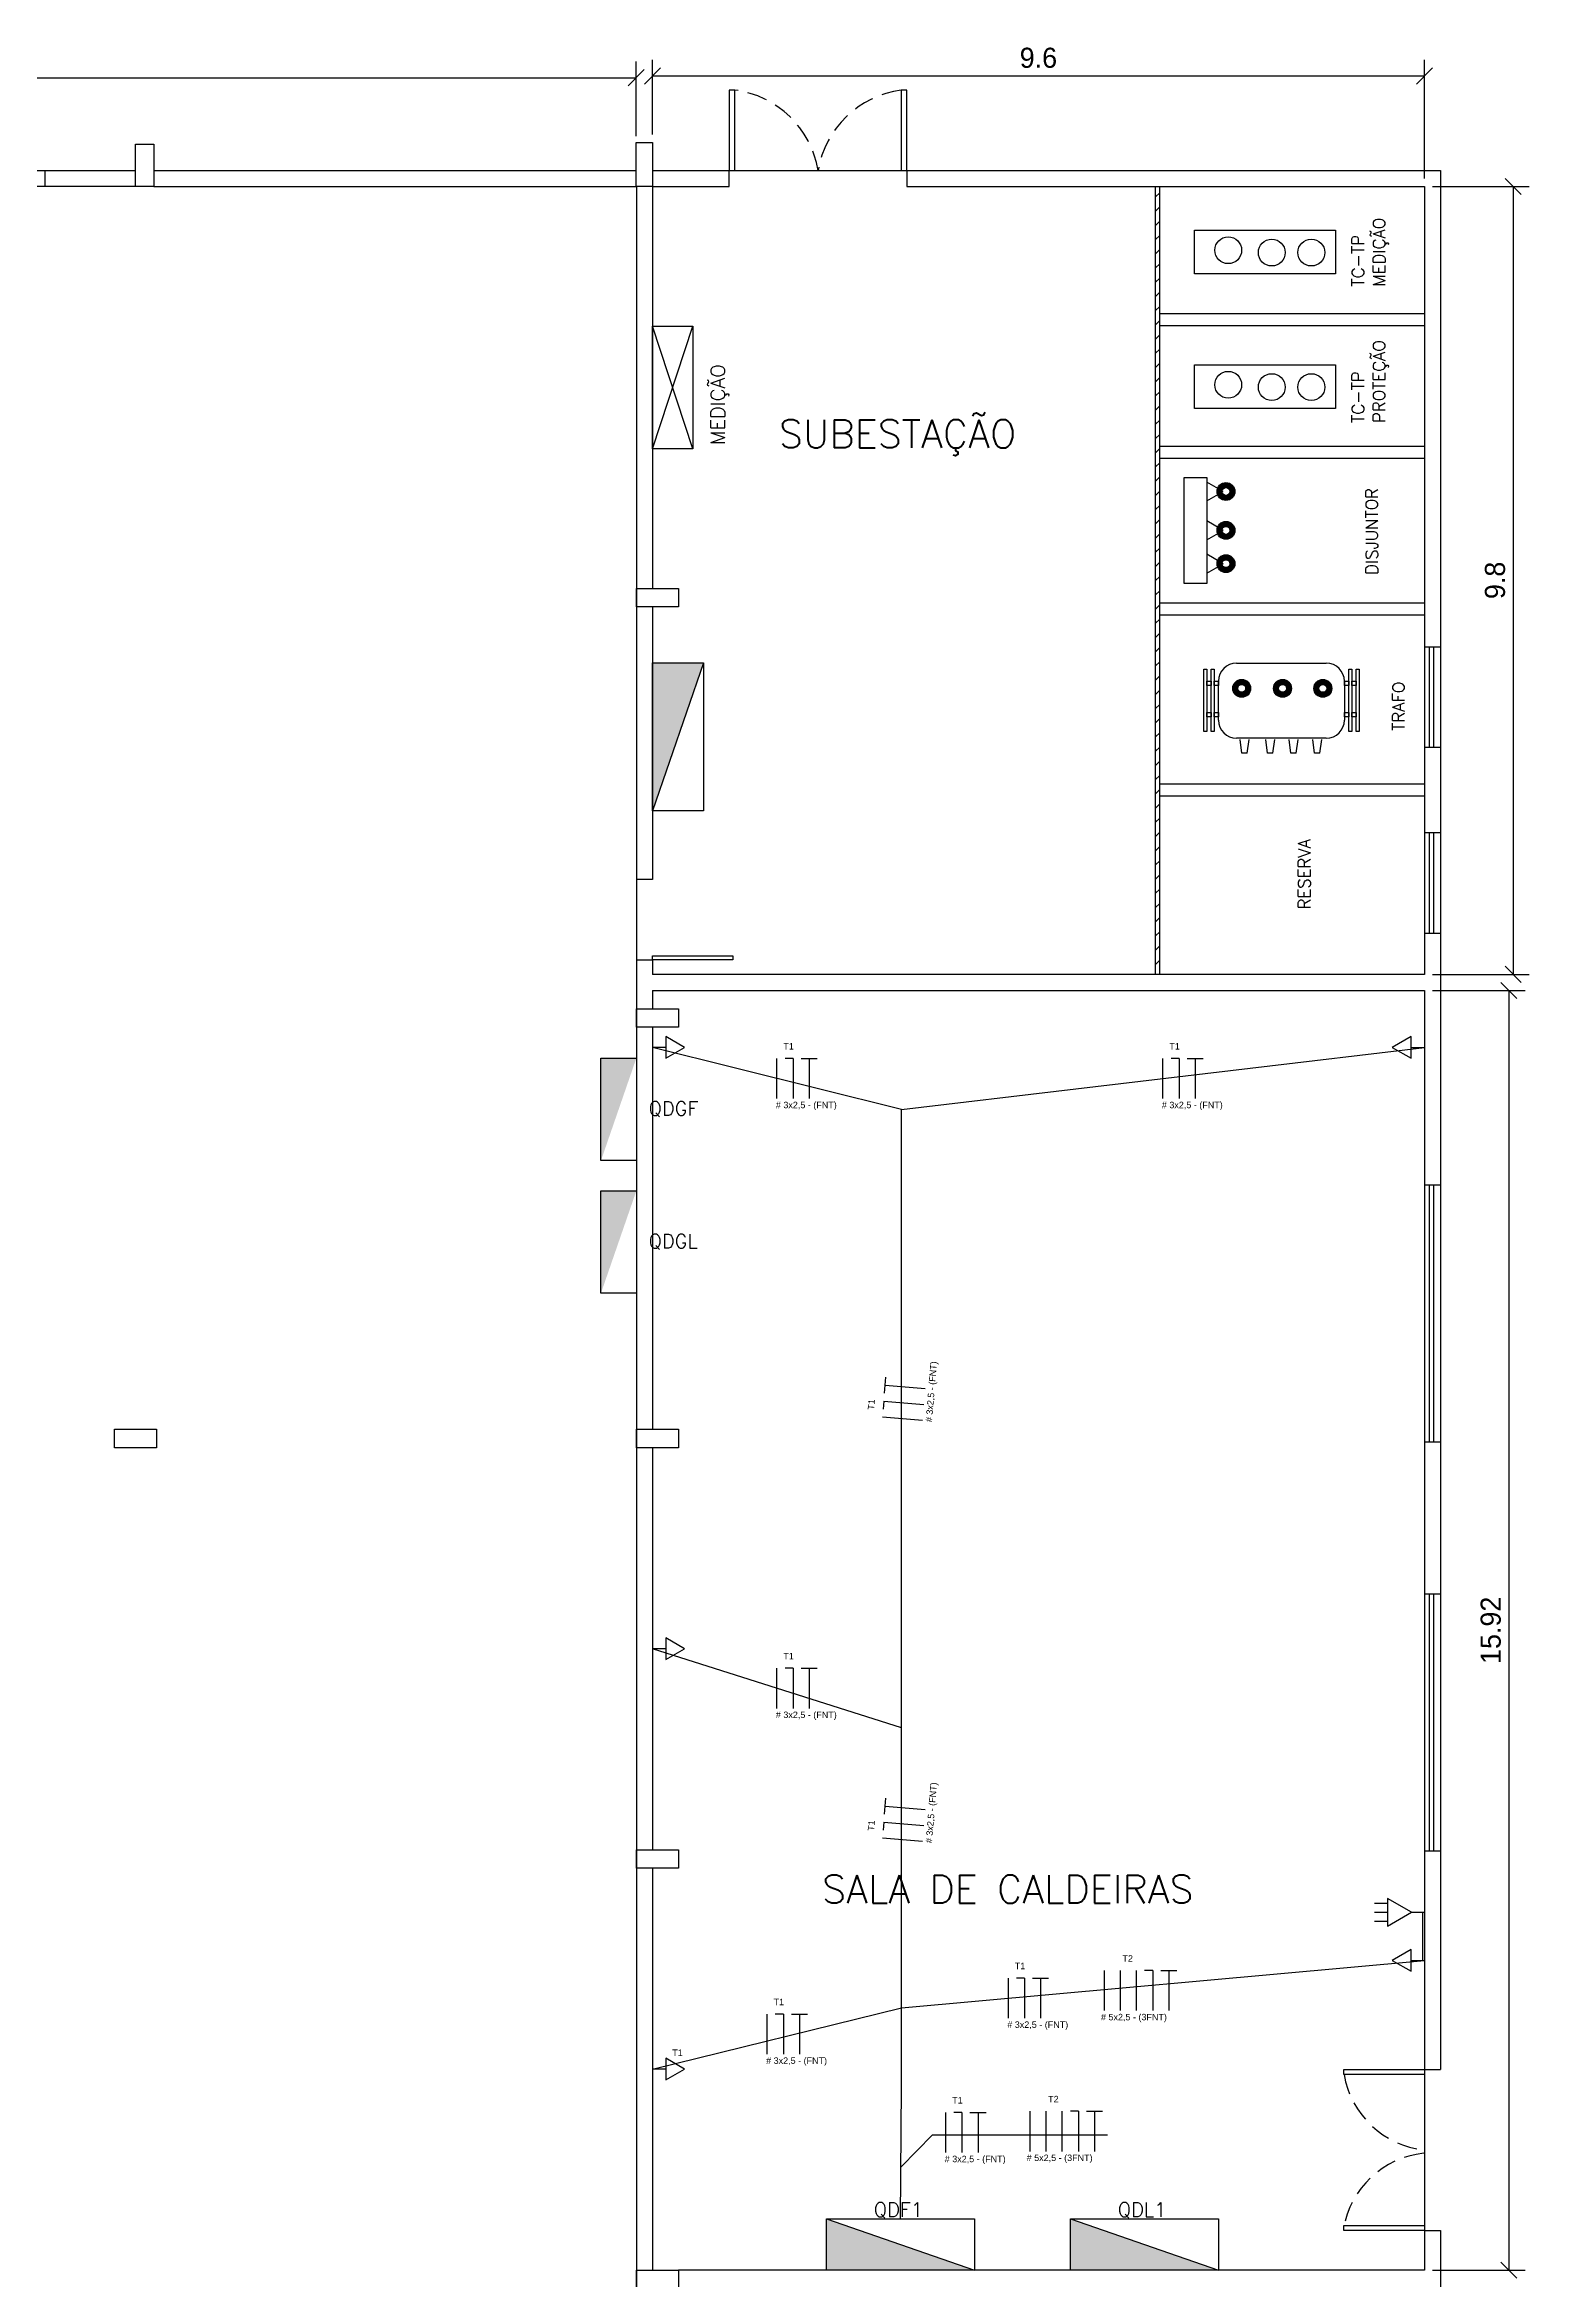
# Model space of a CAD drawing. Extents: x 196 to 411, y 12 to 135.
# Drawn here: x 392.79 to 411.25, y 100.45 to 128.24 of the extents above; entities that cross this region are included whole.
import ezdxf

# ---------------------------------------------------------------- set-up
doc = ezdxf.new("R2010")
doc.units = 0
doc.header["$MEASUREMENT"] = 0
doc.linetypes.add('DASHED2', pattern=[0.375, 0.25, -0.125])
doc.layers.get('0').update_dxf_attribs({"linetype": 'CONTINUOUS'})
doc.layers.get('DEFPOINTS').update_dxf_attribs({"linetype": 'CONTINUOUS'})
for name, color, linetype in [('_ARQ', 5, 'CONTINUOUS'), ('_ARQ-TEXTO', 4, 'CONTINUOUS'), ('_COTAS', 4, 'CONTINUOUS'), ('_ELT-PONTO', 2, 'CONTINUOUS'), ('_ELT-PONTO-TEXTO', 4, 'CONTINUOUS'), ('_ELT_ELETRODUTOS', 6, 'CONTINUOUS'), ('ELET_FIAÇÃO', 1, 'CONTINUOUS')]:
    doc.layers.add(name, color=color, linetype=linetype)
doc.styles.add('ARIAL', font='arial.ttf')
doc.styles.add('ROMANS', font='romans')
doc.dimstyles.new('LUMINOTECNICO', dxfattribs={"dimscale": 0, "dimtxt": 0.25, "dimasz": 0.2, "dimexe": 0.2, "dimexo": 0.1, "dimgap": 0.1, "dimtad": 1, "dimdsep": 46, "dimtxsty": 'Standard', "dimblk1": 'OBLIQUE', "dimblk2": 'OBLIQUE', "dimsah": 1, "dimcen": 0.2, "dimadec": 1, "dimazin": 0, "dimtfac": 1, "dimtmove": 0, "dimatfit": 3, "dimldrblk": 'OBLIQUE', "dimfxl": 1, "dimtolj": 1, "dimtzin": 0, "dimarcsym": 0})

# ---------------------------------------------------------------- blocks, each defined once
blk = doc.blocks.new('_OBLIQUE')
at = {"color": 0, "linetype": 'ByBlock'}
blk.add_line((-0.5, -0.5), (0.5, 0.5), dxfattribs=at)
blk = doc.blocks.new('*D146')
at = {"layer": '_COTAS', "color": 0, "linetype": 'Continuous', "lineweight": -2, "transparency": 16777216}
for p, q in [((400.343, 127.129), (400.343, 128.055)), ((409.943, 126.581), (409.943, 128.055)), ((400.343, 127.855), (409.943, 127.855))]:
    blk.add_line(p, q, dxfattribs=at)
at = {"layer": 'DEFPOINTS', "color": 0, "linetype": 'Continuous', "transparency": 16777216}
for p in [(409.943, 127.855), (400.343, 127.029), (409.943, 126.481)]:
    blk.add_point(p, dxfattribs=at)
at = {"layer": '_COTAS', "color": 0, "linetype": 'Continuous', "lineweight": -2, "transparency": 16777216, "xscale": 0.2, "yscale": 0.2, "zscale": 0.2, "rotation": 180}
blk.add_blockref('_OBLIQUE', (400.343, 127.855), dxfattribs=at)
at = {"layer": '_COTAS', "color": 0, "linetype": 'Continuous', "lineweight": -2, "transparency": 16777216, "xscale": 0.2, "yscale": 0.2, "zscale": 0.2}
blk.add_blockref('_OBLIQUE', (409.943, 127.855), dxfattribs=at)
at = {"layer": '_COTAS', "color": 0, "linetype": 'Continuous', "transparency": 16777216, "insert": (405.143, 128.08), "char_height": 0.25, "attachment_point": 5}
blk.add_mtext('\\A1;9.6', dxfattribs=at)
blk = doc.blocks.new('*D147')
at = {"layer": '_COTAS', "color": 0, "linetype": 'Continuous', "lineweight": -2, "transparency": 16777216}
for p, q in [((410.043, 126.481), (411.247, 126.481)), ((411.047, 126.481), (411.047, 116.681)), ((410.043, 116.681), (411.247, 116.681))]:
    blk.add_line(p, q, dxfattribs=at)
at = {"layer": 'DEFPOINTS', "color": 0, "linetype": 'Continuous', "transparency": 16777216}
for p in [(409.943, 126.481), (409.943, 116.681), (411.047, 116.681)]:
    blk.add_point(p, dxfattribs=at)
at = {"layer": '_COTAS', "color": 0, "linetype": 'Continuous', "lineweight": -2, "transparency": 16777216, "xscale": 0.2, "yscale": 0.2, "zscale": 0.2}
for p, rotation in [((411.047, 126.481), 90), ((411.047, 116.681), 270)]:
    blk.add_blockref('_OBLIQUE', p, dxfattribs=dict(at, rotation=rotation))
at = {"layer": '_COTAS', "color": 0, "linetype": 'Continuous', "transparency": 16777216, "insert": (410.822, 121.581), "char_height": 0.25, "attachment_point": 5, "rotation": 90}
blk.add_mtext('\\A1;9.8', dxfattribs=at)
blk = doc.blocks.new('*D148')
at = {"layer": '_COTAS', "color": 0, "linetype": 'Continuous', "lineweight": -2, "transparency": 16777216}
for p, q in [((410.043, 116.481), (411.194, 116.481)), ((410.994, 116.481), (410.994, 100.564)), ((410.043, 100.564), (411.194, 100.564))]:
    blk.add_line(p, q, dxfattribs=at)
at = {"layer": 'DEFPOINTS', "color": 0, "linetype": 'Continuous', "transparency": 16777216}
for p in [(409.943, 116.481), (409.943, 100.564), (410.994, 100.564)]:
    blk.add_point(p, dxfattribs=at)
at = {"layer": '_COTAS', "color": 0, "linetype": 'Continuous', "lineweight": -2, "transparency": 16777216, "xscale": 0.2, "yscale": 0.2, "zscale": 0.2}
for p, rotation in [((410.994, 116.481), 90), ((410.994, 100.564), 270)]:
    blk.add_blockref('_OBLIQUE', p, dxfattribs=dict(at, rotation=rotation))
at = {"layer": '_COTAS', "color": 0, "linetype": 'Continuous', "transparency": 16777216, "insert": (410.769, 108.522), "char_height": 0.25, "attachment_point": 5, "rotation": 90}
blk.add_mtext('\\A1;15.92', dxfattribs=at)
blk = doc.blocks.new('TOM_Monof_baixa')
at = {"layer": '_ELT-PONTO'}
for p, q in [((0.166, 0), (0, 0)), ((0.399, 0), (0.166, 0.135)), ((0.166, 0.135), (0.166, -0.135)), ((0.166, -0.135), (0.399, 0))]:
    blk.add_line(p, q, dxfattribs=at)
blk = doc.blocks.new('TOM_Trif_Baixa')
at = {"layer": '_ELT-PONTO'}
for p, q in [((-0.619, 0.111), (-0.459, 0.111)), ((-0.619, 0), (-0.459, 0)), ((-0.16, 0), (0, 0)), ((-0.619, -0.111), (-0.459, -0.111))]:
    blk.add_line(p, q, dxfattribs=at)
blk.add_lwpolyline([(-0.16, 0), (-0.459, 0.172), (-0.459, -0.172)], close=True, dxfattribs=at)
blk = doc.blocks.new('FIACAO_LAMP_FNT')
at = {"layer": 'ELET_FIAÇÃO', "color": 4, "linetype": 'Continuous'}
for p, q in [((0, -0.25), (0, 0.25)), ((0.2, 0.25), (0.1, 0.25)), ((0.2, 0.25), (0.2, -0.25)), ((0.3, 0.25), (0.5, 0.25)), ((0.4, 0.25), (0.4, -0.25))]:
    blk.add_line(p, q, dxfattribs=at)
at = {"layer": 'ELET_FIAÇÃO', "color": 4, "linetype": 'Continuous', "style": 'ARIAL'}
for tag, p in [('C', (0.079, 0.36)), ('B', (-0.014, -0.37))]:
    blk.add_attdef(tag, p, '', height=0.08, dxfattribs=at)
blk = doc.blocks.new('FIACAO_LAMP_ELETRO_3FNT')
at = {"layer": 'ELET_FIAÇÃO', "color": 4, "linetype": 'Continuous'}
for p, q in [((0, -0.25), (0, 0.25)), ((0.2, -0.25), (0.2, 0.25)), ((0.4, -0.25), (0.4, 0.25)), ((0.6, 0.25), (0.5, 0.25)), ((0.6, 0.25), (0.6, -0.25)), ((0.7, 0.25), (0.9, 0.25)), ((0.8, 0.25), (0.8, -0.25))]:
    blk.add_line(p, q, dxfattribs=at)
at = {"layer": 'ELET_FIAÇÃO', "color": 4, "linetype": 'Continuous', "style": 'ARIAL'}
for tag, p in [('C', (0.224, 0.36)), ('B', (-0.043, -0.37))]:
    blk.add_attdef(tag, p, '', height=0.08, dxfattribs=at)

msp = doc.modelspace()

# ---------------------------------------------------------------- hatches: boundary and pattern name
at = {"layer": '_ARQ'}
h = msp.add_hatch(dxfattribs=at)
h.set_pattern_fill('ANSI31', color=256, style=0)
h.set_pattern_definition([(45, (137.35003, -7.48815), (-0.08838835, 0.08838835), [])])
h.paths.add_polyline_path([(406.652, 126.481), (406.6, 126.481), (406.6, 116.681), (406.652, 116.681)])
at = {"layer": '_ELT-PONTO', "linetype": 'Continuous'}
h = msp.add_hatch(color=256, dxfattribs=at)
h.paths.add_polyline_path([(407.365, 122.687, 1), (407.586, 122.687, 1)])
h.paths.add_polyline_path([(407.525, 122.687, -1), (407.426, 122.687, -1)], flags=16)
h = msp.add_hatch(color=256, dxfattribs=at)
h.paths.add_polyline_path([(407.365, 122.203, 1), (407.586, 122.203, 1)])
h.paths.add_polyline_path([(407.525, 122.203, -1), (407.426, 122.203, -1)], flags=16)
h = msp.add_hatch(color=256, dxfattribs=at)
h.paths.add_polyline_path([(407.365, 121.789, 1), (407.586, 121.789, 1)])
h.paths.add_polyline_path([(407.525, 121.789, -1), (407.426, 121.789, -1)], flags=16)
for points in [[(400.343, 118.714), (400.98, 120.554), (400.343, 120.554)], [(399.703, 114.364), (400.143, 115.638), (399.703, 115.638)], [(399.703, 112.715), (400.143, 113.988), (399.703, 113.988)], [(404.349, 100.564), (402.509, 101.201), (402.509, 100.564)], [(407.383, 100.564), (405.543, 101.201), (405.543, 100.564)]]:
    msp.add_hatch(color=256, dxfattribs=at).paths.add_polyline_path(points)
h = msp.add_hatch(color=256, dxfattribs=at)
h.paths.add_polyline_path([(407.782, 120.238, 1), (407.56, 120.238, 1)])
h.paths.add_polyline_path([(407.622, 120.238, -1), (407.72, 120.238, -1)], flags=16)
h = msp.add_hatch(color=256, dxfattribs=at)
h.paths.add_polyline_path([(408.179, 120.127, 1), (408.179, 120.349, 1)])
h.paths.add_polyline_path([(408.179, 120.287, -1), (408.179, 120.189, -1)], flags=16)
h = msp.add_hatch(color=256, dxfattribs=at)
h.paths.add_polyline_path([(408.791, 120.238, 1), (408.569, 120.238, 1)])
h.paths.add_polyline_path([(408.631, 120.238, -1), (408.729, 120.238, -1)], flags=16)

# ---------------------------------------------------------------- linework, layer by layer
at = {"layer": '_ARQ', "linetype": 'Continuous'}
for p, q in [((393.914, 126.481), (356.768, 126.481)), ((401.298, 126.679), (403.508, 126.679)), ((401.298, 126.481), (401.298, 126.679)), ((403.508, 126.679), (403.508, 126.481)), ((400.343, 121.252), (400.343, 117.86)), ((400.343, 117.86), (400.143, 117.86)), ((409.943, 103.058), (409.943, 101.058))]:
    msp.add_line(p, q, dxfattribs=at)
at = {"layer": '_ARQ'}
for p, q in [((387.914, 126.681), (393.914, 126.681)), ((392.787, 126.681), (392.787, 126.478)), ((394.143, 126.681), (400.141, 126.681)), ((394.143, 126.481), (400.143, 126.481)), ((400.143, 126.481), (400.143, 87.995)), ((400.343, 126.681), (410.143, 126.681)), ((400.343, 126.481), (400.343, 121.481)), ((400.343, 126.481), (401.298, 126.481)), ((403.508, 126.481), (409.943, 126.481)), ((406.6, 116.681), (406.6, 126.481)), ((406.652, 116.681), (406.652, 126.481)), ((409.943, 126.481), (409.943, 116.681)), ((410.143, 126.681), (410.143, 103.058)), ((406.652, 124.901), (409.943, 124.901)), ((406.652, 124.751), (409.943, 124.751)), ((406.652, 123.251), (409.943, 123.251)), ((406.652, 123.101), (409.943, 123.101)), ((406.652, 121.301), (409.943, 121.301)), ((406.652, 121.151), (409.943, 121.151)), ((409.943, 120.756), (410.146, 120.756)), ((410.008, 119.506), (410.008, 120.756)), ((410.061, 119.506), (410.061, 120.756)), ((409.943, 119.506), (410.146, 119.506)), ((406.652, 119.051), (409.943, 119.051)), ((406.652, 118.901), (409.943, 118.901)), ((409.941, 118.444), (410.143, 118.444)), ((410.005, 117.194), (410.005, 118.444)), ((410.059, 117.194), (410.059, 118.444)), ((409.941, 117.194), (410.143, 117.194)), ((400.143, 116.86), (400.343, 116.86)), ((400.343, 116.86), (400.343, 116.681)), ((409.943, 116.681), (400.343, 116.681)), ((400.343, 116.481), (409.943, 116.481)), ((400.343, 116.481), (400.343, 116.252)), ((409.943, 116.481), (409.943, 103.058)), ((400.343, 116.022), (400.343, 111.022)), ((409.943, 114.063), (410.143, 114.063)), ((410.005, 110.863), (410.005, 114.061)), ((410.059, 110.863), (410.059, 114.061)), ((400.343, 110.793), (400.343, 105.793)), ((410.143, 110.863), (409.943, 110.863)), ((409.943, 108.974), (410.143, 108.974)), ((410.005, 105.774), (410.005, 108.971)), ((410.059, 105.774), (410.059, 108.971)), ((410.143, 105.774), (409.943, 105.774)), ((400.343, 105.564), (400.343, 100.564)), ((409.943, 103.058), (410.143, 103.058)), ((409.943, 101.058), (410.143, 101.058)), ((409.943, 101.058), (409.943, 100.564)), ((410.143, 101.058), (410.143, 96.394)), ((409.943, 100.564), (400.668, 100.564))]:
    msp.add_line(p, q, dxfattribs=at)
at = {"layer": '_ARQ', "linetype": 'Continuous'}
for points in [[(401.298, 126.679), (401.368, 126.679), (401.368, 127.679), (401.298, 127.679)], [(403.438, 126.679), (403.508, 126.679), (403.508, 127.679), (403.438, 127.679)], [(400.343, 126.481), (400.141, 126.481), (400.141, 127.029), (400.343, 127.029)], [(409.943, 102.998), (408.943, 102.998), (408.943, 103.058), (409.943, 103.058)], [(409.943, 101.058), (408.943, 101.058), (408.943, 101.118), (409.943, 101.118)]]:
    msp.add_lwpolyline(points, close=True, dxfattribs=at)
at = {"layer": '_ARQ'}
for points in [[(394.143, 127.005), (394.143, 126.481), (393.914, 126.481), (393.914, 127.005)], [(400.143, 121.481), (400.668, 121.481), (400.668, 121.252), (400.143, 121.252)], [(400.343, 116.86), (400.343, 116.91), (401.343, 116.91), (401.343, 116.86)], [(400.143, 116.252), (400.668, 116.252), (400.668, 116.022), (400.143, 116.022)], [(393.652, 111.022), (394.176, 111.022), (394.176, 110.793), (393.652, 110.793)], [(400.143, 111.022), (400.668, 111.022), (400.668, 110.793), (400.143, 110.793)], [(400.143, 105.793), (400.668, 105.793), (400.668, 105.564), (400.143, 105.564)], [(400.143, 100.564), (400.668, 100.564), (400.668, 100.335), (400.143, 100.335)]]:
    msp.add_lwpolyline(points, close=True, dxfattribs=at)
at = {"layer": '_ARQ', "linetype": 'DASHED2'}
for centre, radius, start, end in [((401.215, 126.485), 1.204, 9.3793, 82.7104), ((403.591, 126.483), 1.204, 97.2896, 170.6207), ((410.064, 103.188), 1.136, 189.6213, 263.9217), ((410.056, 100.888), 1.136, 96.0783, 170.3787)]:
    msp.add_arc(centre, radius, start, end, dxfattribs=at)
at = {"layer": '_COTAS', "linetype": 'Continuous'}
for p, q in [((400.141, 127.105), (400.141, 128.034)), ((369.226, 127.834), (400.141, 127.834))]:
    msp.add_line(p, q, dxfattribs=at)
at = {"layer": '_ELT-PONTO', "linetype": 'Continuous'}
for p, q in [((400.343, 123.217), (400.844, 124.744)), ((400.844, 123.217), (400.343, 124.744)), ((400.98, 120.554), (400.343, 118.714)), ((407.607, 120.553), (408.723, 120.553)), ((407.382, 119.842), (407.382, 120.328)), ((408.948, 120.328), (408.948, 119.842)), ((408.723, 119.617), (407.607, 119.617)), ((407.673, 119.432), (407.651, 119.604)), ((407.738, 119.432), (407.763, 119.604)), ((407.993, 119.432), (407.971, 119.604)), ((408.058, 119.432), (408.083, 119.604)), ((408.244, 119.617), (408.083, 119.617)), ((408.283, 119.432), (408.261, 119.604)), ((408.348, 119.432), (408.373, 119.604)), ((408.576, 119.432), (408.554, 119.604)), ((408.641, 119.432), (408.666, 119.604)), ((407.738, 119.432), (407.673, 119.432)), ((408.058, 119.432), (407.993, 119.432)), ((408.348, 119.432), (408.283, 119.432)), ((408.641, 119.432), (408.576, 119.432)), ((402.509, 101.201), (404.349, 100.564)), ((405.543, 101.201), (407.383, 100.564))]:
    msp.add_line(p, q, dxfattribs=at)
for points in [[(407.086, 125.396), (407.086, 125.938), (408.838, 125.938), (408.838, 125.396)], [(400.343, 124.744), (400.844, 124.744), (400.844, 123.217), (400.343, 123.217)], [(407.086, 123.721), (407.086, 124.264), (408.838, 124.264), (408.838, 123.721)], [(406.954, 121.543), (406.954, 122.862), (407.236, 122.862), (407.236, 121.543)], [(407.439, 122.687), (407.236, 122.804), (407.236, 122.569)], [(407.439, 122.203), (407.236, 122.32), (407.236, 122.086)], [(407.439, 121.789), (407.236, 121.907), (407.236, 121.672)], [(400.343, 120.554), (400.98, 120.554), (400.98, 118.714), (400.343, 118.714)], [(407.237, 119.701), (407.199, 119.701), (407.199, 120.478), (407.237, 120.478)], [(407.328, 119.701), (407.29, 119.701), (407.29, 120.478), (407.328, 120.478)], [(409.04, 119.701), (409.002, 119.701), (409.002, 120.478), (409.04, 120.478)], [(409.132, 119.701), (409.094, 119.701), (409.094, 120.478), (409.132, 120.478)], [(407.29, 120.275), (407.236, 120.275), (407.236, 120.328), (407.29, 120.328)], [(407.382, 120.275), (407.328, 120.275), (407.328, 120.328), (407.382, 120.328)], [(409.002, 120.275), (408.948, 120.275), (408.948, 120.328), (409.002, 120.328)], [(409.094, 120.275), (409.04, 120.275), (409.04, 120.328), (409.094, 120.328)], [(407.29, 119.884), (407.236, 119.884), (407.236, 119.936), (407.29, 119.936)], [(407.382, 119.884), (407.328, 119.884), (407.328, 119.936), (407.382, 119.936)], [(409.002, 119.884), (408.948, 119.884), (408.948, 119.936), (409.002, 119.936)], [(409.094, 119.884), (409.04, 119.884), (409.04, 119.936), (409.094, 119.936)], [(399.703, 115.638), (400.143, 115.638), (400.143, 114.364), (399.703, 114.364)], [(399.703, 113.988), (400.143, 113.988), (400.143, 112.715), (399.703, 112.715)], [(402.509, 100.564), (402.509, 101.201), (404.349, 101.201), (404.349, 100.564)], [(405.543, 100.564), (405.543, 101.201), (407.383, 101.201), (407.383, 100.564)]]:
    msp.add_lwpolyline(points, close=True, dxfattribs=at)
for centre, radius in [((407.503, 125.688), 0.167), ((408.045, 125.659), 0.167), ((408.537, 125.659), 0.167), ((407.503, 124.014), 0.167), ((408.045, 123.985), 0.167), ((408.537, 123.985), 0.167), ((407.475, 122.687), 0.111), ((407.475, 122.687), 0.0492), ((407.475, 122.203), 0.111), ((407.475, 122.203), 0.0492), ((407.475, 121.789), 0.111), ((407.475, 121.789), 0.0492), ((407.671, 120.238), 0.111), ((407.671, 120.238), 0.0492), ((408.179, 120.238), 0.111), ((408.179, 120.238), 0.0492), ((408.68, 120.238), 0.111), ((408.68, 120.238), 0.0492)]:
    msp.add_circle(centre, radius, dxfattribs=at)
for centre, start, end in [((407.607, 120.328), 90, 180), ((408.723, 120.328), 0, 90), ((407.607, 119.842), 180, 270), ((408.723, 119.842), 270, 0)]:
    msp.add_arc(centre, 0.225, start, end, dxfattribs=at)
at = {"layer": '_ELT_ELETRODUTOS', "linetype": 'Continuous'}
for p, q in [((403.441, 114.999), (400.343, 115.772)), ((403.441, 114.999), (409.943, 115.772)), ((403.441, 107.308), (403.441, 114.999)), ((403.441, 107.308), (400.343, 108.293)), ((403.441, 103.639), (403.441, 107.308)), ((409.92, 105.015), (409.92, 104.416)), ((403.441, 103.826), (409.943, 104.416)), ((400.343, 103.064), (403.441, 103.826)), ((403.441, 102.841), (403.441, 103.639)), ((403.429, 101.201), (403.441, 102.841)), ((403.435, 101.847), (403.826, 102.247)), ((403.826, 102.247), (406.002, 102.247))]:
    msp.add_line(p, q, dxfattribs=at)

# ---------------------------------------------------------------- block references
at = {"layer": '_COTAS', "linetype": 'Continuous', "xscale": 0.2, "yscale": 0.2, "zscale": 0.2}
msp.add_blockref('_OBLIQUE', (400.141, 127.834), dxfattribs=at)
at = {"layer": '_COTAS', "linetype": 'Continuous'}
for name, p in [('TOM_Monof_baixa', (400.343, 115.772)), ('TOM_Monof_baixa', (400.343, 108.293)), ('TOM_Trif_Baixa', (409.943, 105.015)), ('TOM_Monof_baixa', (400.343, 103.064))]:
    msp.add_blockref(name, p, dxfattribs=at)
at = {"layer": '_COTAS', "linetype": 'Continuous', "rotation": 180}
for p in [(409.943, 115.772), (409.943, 104.416)]:
    msp.add_blockref('TOM_Monof_baixa', p, dxfattribs=at)
at = {"layer": '_ELT_ELETRODUTOS', "linetype": 'Continuous'}
for name, p, values in [('FIACAO_LAMP_FNT', (401.892, 115.386), {'B': '# 3x2,5 - (FNT)', 'C': 'T1'}), ('FIACAO_LAMP_FNT', (406.692, 115.386), {'B': '# 3x2,5 - (FNT)', 'C': 'T1'}), ('FIACAO_LAMP_FNT', (401.892, 107.801), {'B': '# 3x2,5 - (FNT)', 'C': 'T1'}), ('FIACAO_LAMP_FNT', (404.77, 103.947), {'B': '# 3x2,5 - (FNT)', 'C': 'T1'}), ('FIACAO_LAMP_ELETRO_3FNT', (405.964, 104.041), {'C': 'T2', 'B': '# 5x2,5 - (3FNT)'}), ('FIACAO_LAMP_FNT', (401.771, 103.499), {'B': '# 3x2,5 - (FNT)', 'C': 'T1'}), ('FIACAO_LAMP_FNT', (403.992, 102.276), {'B': '# 3x2,5 - (FNT)', 'C': 'T1'}), ('FIACAO_LAMP_ELETRO_3FNT', (405.04, 102.291), {'C': 'T2', 'B': '# 5x2,5 - (3FNT)'})]:
    msp.add_blockref(name, p, dxfattribs=at).add_auto_attribs(values)
at = {"layer": '_ELT_ELETRODUTOS', "linetype": 'Continuous', "rotation": 85.29258830662572}
for p in [(403.452, 111.153), (403.452, 105.916)]:
    msp.add_blockref('FIACAO_LAMP_FNT', p, dxfattribs=at).add_auto_attribs({'B': '# 3x2,5 - (FNT)', 'C': 'T1'})

# ---------------------------------------------------------------- texts
at = {"layer": '_ARQ-TEXTO', "style": 'ROMANS'}
for s, p in [('SUBESTAÇÃO', (401.914, 123.23)), ('SALA DE CALDEIRAS', (402.452, 105.126))]:
    msp.add_text(s, height=0.35, dxfattribs=at).set_placement(p)
at = {"layer": '_ELT-PONTO-TEXTO', "style": 'ROMANS'}
for s, height, p in [('MEDIÇÃO', 0.15, (409.454, 125.236)), ('TC-TP', 0.15, (409.192, 125.236)), ('PROTEÇÃO', 0.15, (409.454, 123.54)), ('MEDIÇÃO', 0.176, (401.244, 123.266)), ('TC-TP', 0.15, (409.192, 123.54)), ('DISJUNTOR', 0.15, (409.363, 121.651)), ('TRAFO', 0.15, (409.696, 119.71)), ('RESERVA', 0.15, (408.525, 117.49))]:
    msp.add_text(s, height=height, rotation=90, dxfattribs=at).set_placement(p)
for s, p in [('QDGF', (400.295, 114.924)), ('QDGL', (400.295, 113.275)), ('QDF1', (403.096, 101.228)), ('QDL1', (406.13, 101.228))]:
    msp.add_text(s, height=0.176, dxfattribs=at).set_placement(p)
at = {"layer": 'ELET_FIAÇÃO', "color": 4, "linetype": 'Continuous', "style": 'ARIAL'}
msp.add_attdef('T1', (400.59, 103.228), '', height=0.08, dxfattribs=at)

# ---------------------------------------------------------------- dimensions: what is measured, and where the dimension line sits
at = {"layer": '_COTAS', "linetype": 'Continuous'}
dim = msp.add_linear_dim(base=(409.943, 127.855), p1=(400.343, 127.029), p2=(409.943, 126.481), dimstyle='LUMINOTECNICO', override={"dimscale": 1}, dxfattribs=at)
dim.commit()
dim.dimension.update_dxf_attribs({"geometry": '*D146', "text_midpoint": (405.143, 128.08)})
for base, p1, p2, picture, middle in [((411.047, 116.681), (409.943, 126.481), (409.943, 116.681), '*D147', (410.822, 121.581)), ((410.994, 100.564), (409.943, 116.481), (409.943, 100.564), '*D148', (410.769, 108.522))]:
    dim = msp.add_linear_dim(base=base, p1=p1, p2=p2, angle=90, dimstyle='LUMINOTECNICO', override={"dimscale": 1}, dxfattribs=at)
    dim.commit()
    dim.dimension.update_dxf_attribs({"geometry": picture, "text_midpoint": middle})

doc.saveas('drawing.dxf')
